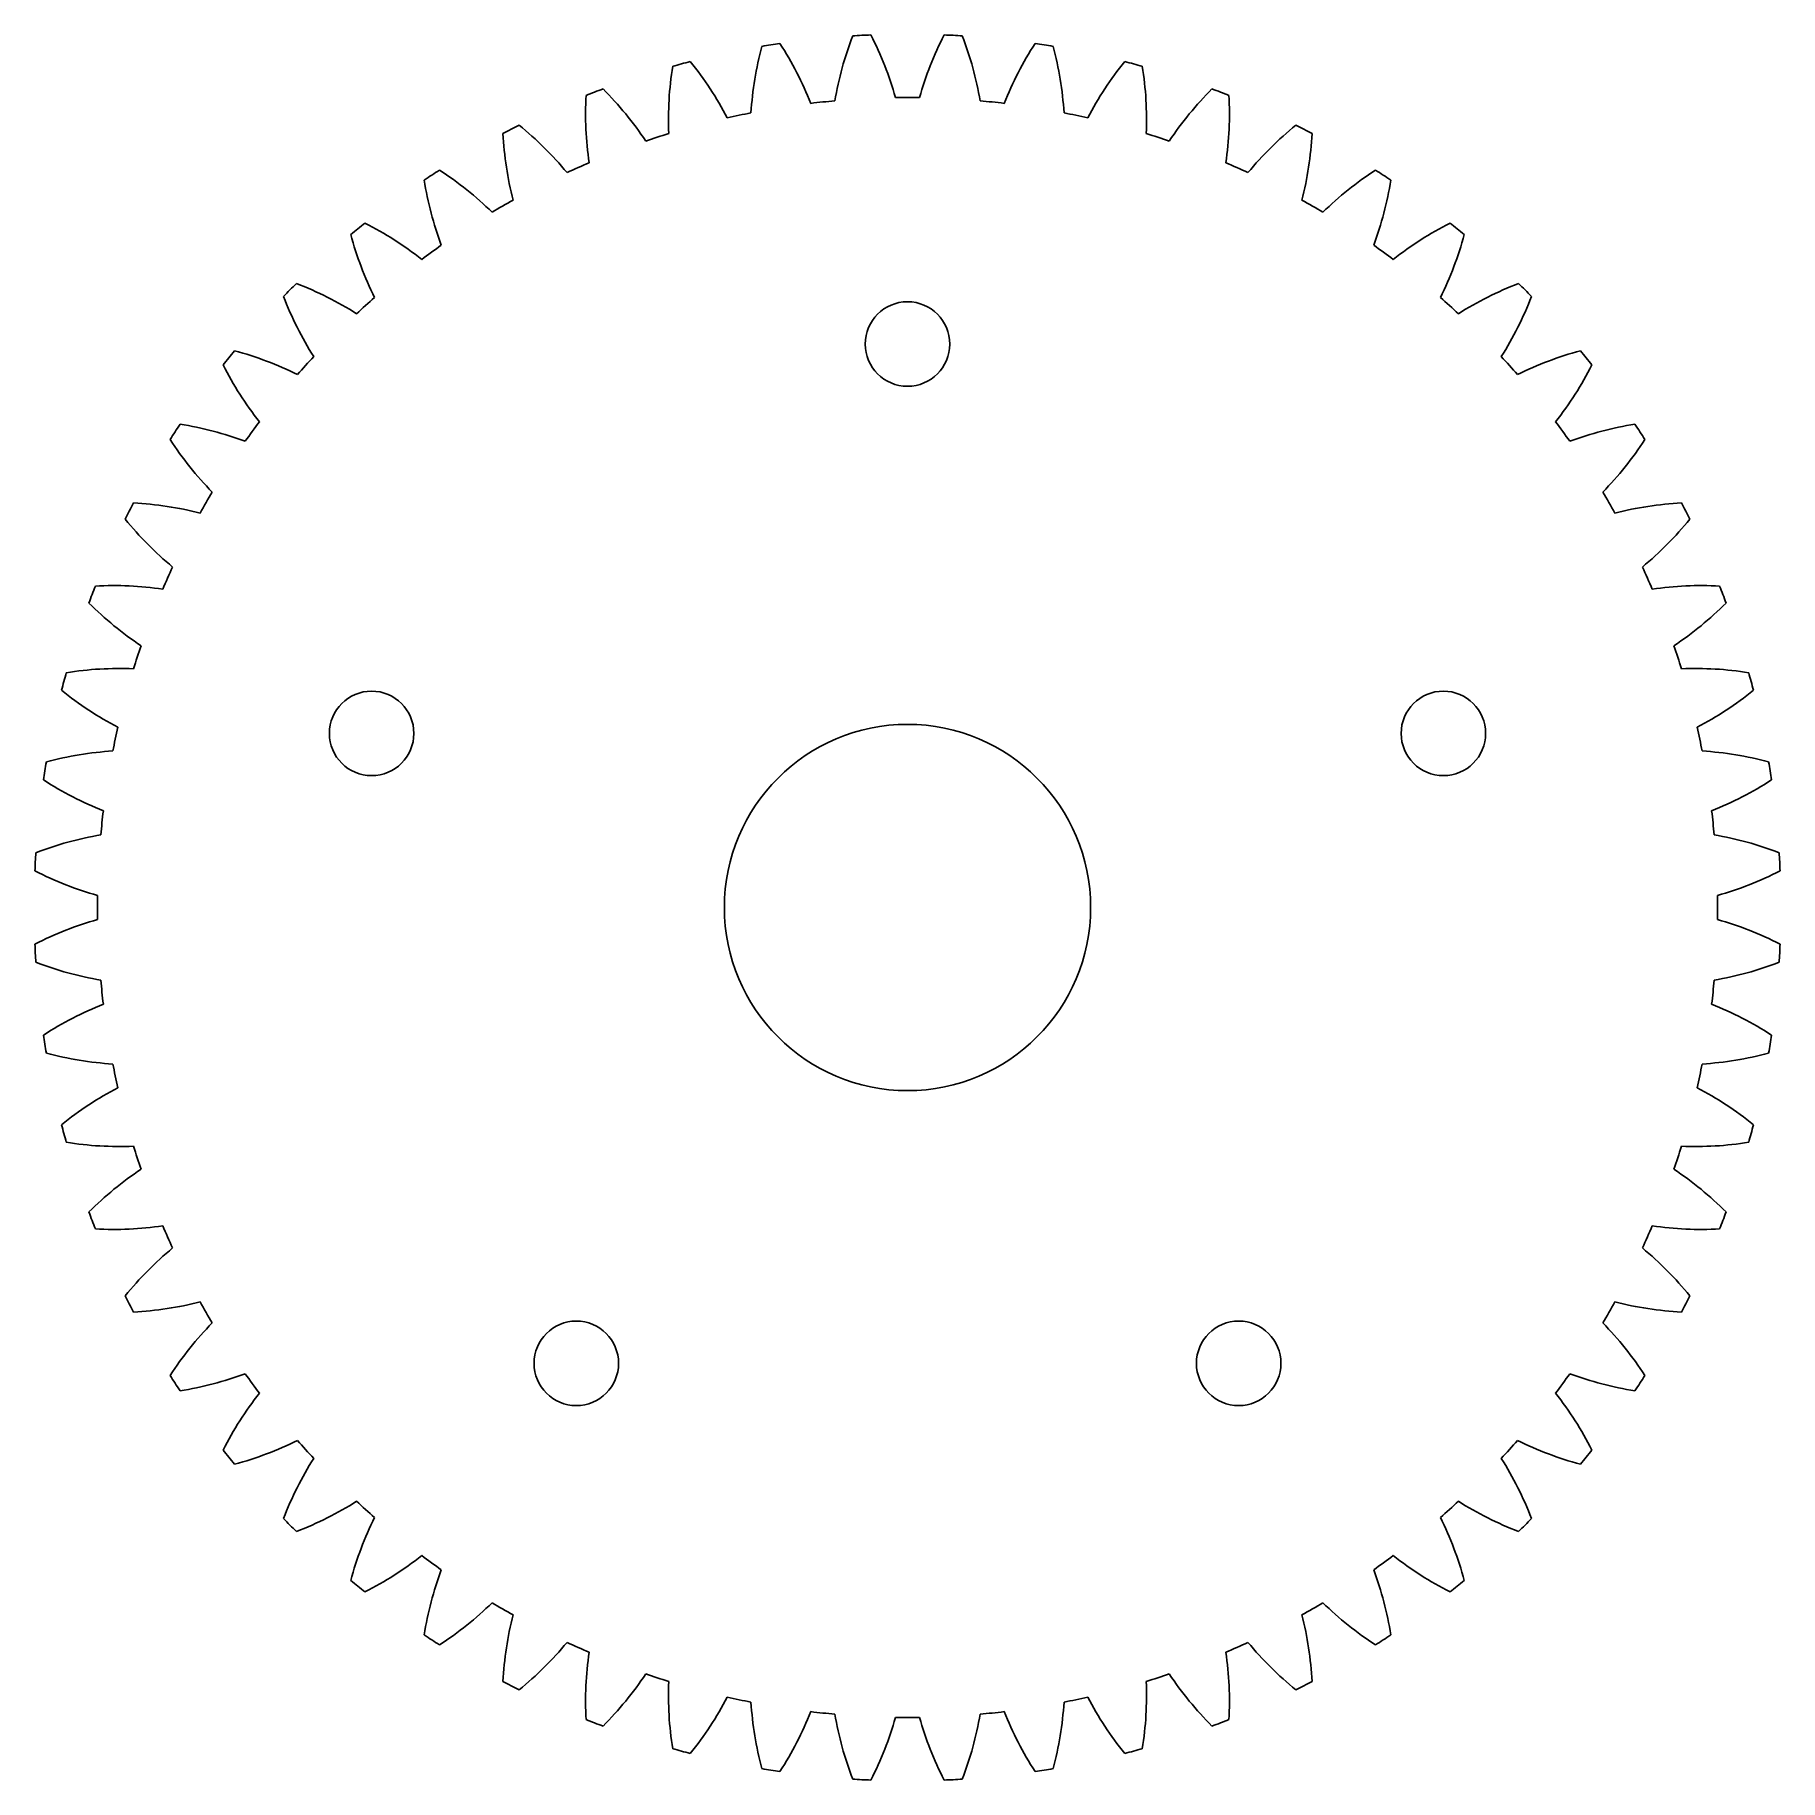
# Model space of a CAD drawing. Header units: millimetres. Extents: x -31 to 31, y -31 to 31.
import ezdxf

# ---------------------------------------------------------------- set-up
doc = ezdxf.new("R2010")
doc.units = ezdxf.units.MM

msp = doc.modelspace()

# ---------------------------------------------------------------- linework, layer by layer
at = {"color": 7, "linetype": 'Continuous', "lineweight": 25}
for centre, radius in [((0, 20), 1.5), ((-19.021, 6.18), 1.5), ((19.021, 6.18), 1.5), ((0, 0), 6.5), ((-11.756, -16.18), 1.5), ((11.756, -16.18), 1.5)]:
    msp.add_circle(centre, radius, dxfattribs=at)
for centre, radius, start, end in [((6.42, 27.45), 12, 164.94864, 176.38275), ((0, 0), 31, 98.40332, 99.59668), ((-14.589, 24.122), 12, 21.61725, 33.05136), ((9.254, 26.628), 12, 158.94864, 170.38275), ((0, 0), 31, 92.40332, 93.59668), ((-11.987, 25.515), 12, 15.61725, 27.05136), ((11.987, 25.515), 12, 152.94864, 164.38275), ((0, 0), 31, 86.40332, 87.59668), ((-9.254, 26.628), 12, 9.61725, 21.05136), ((14.589, 24.122), 12, 146.94864, 158.38275), ((0, 0), 31, 80.40332, 81.59668), ((-6.42, 27.45), 12, 3.61725, 15.05136), ((3.516, 27.971), 12, 170.94864, 182.38275), ((0, 0), 31, 104.40332, 105.59668), ((-17.03, 22.465), 12, 27.61725, 39.05136), ((17.03, 22.465), 12, 140.94864, 152.38275), ((0, 0), 31, 74.40332, 75.59668), ((-3.516, 27.971), 12, 357.61725, 9.05136), ((0.573, 28.185), 12, 176.94864, 188.38275), ((0, 0), 31, 110.40332, 111.59668), ((-19.285, 20.562), 12, 33.61725, 45.05136), ((0, 0), 28.749, 95.14269, 96.85731), ((0, 0), 28.749, 89.14269, 90.85731), ((0, 0), 28.749, 83.14269, 84.85731), ((19.285, 20.562), 12, 134.94864, 146.38275), ((0, 0), 31, 68.40332, 69.59668), ((-0.573, 28.185), 12, 351.61725, 3.05136), ((0, 0), 28.749, 101.14269, 102.85731), ((0, 0), 28.749, 77.14269, 78.85731), ((0, 0), 31, 116.40332, 117.59668), ((-2.376, 28.09), 12, 182.94864, 194.38275), ((-21.329, 18.434), 12, 39.61725, 51.05136), ((0, 0), 28.749, 107.14269, 108.85731), ((0, 0), 28.749, 71.14269, 72.85731), ((21.329, 18.434), 12, 128.94864, 140.38275), ((0, 0), 31, 62.40332, 63.59668), ((2.376, 28.09), 12, 345.61725, 357.05136), ((0, 0), 31, 122.40332, 123.59668), ((-23.139, 16.103), 12, 45.61725, 57.05136), ((0, 0), 28.749, 113.14269, 114.85731), ((0, 0), 28.749, 65.14269, 66.85731), ((23.139, 16.103), 12, 122.94864, 134.38275), ((0, 0), 31, 56.40332, 57.59668), ((-5.3, 27.688), 12, 188.94864, 200.38275), ((5.3, 27.688), 12, 339.61725, 351.05136), ((0, 0), 28.749, 119.14269, 120.85731), ((0, 0), 28.749, 59.14269, 60.85731), ((0, 0), 31, 128.40332, 129.59668), ((-24.695, 13.596), 12, 51.61725, 63.05136), ((24.695, 13.596), 12, 116.94864, 128.38275), ((0, 0), 31, 50.40332, 51.59668), ((-8.165, 26.982), 12, 194.94864, 206.38275), ((8.165, 26.982), 12, 333.61725, 345.05136), ((0, 0), 28.749, 125.14269, 126.85731), ((0, 0), 28.749, 53.14269, 54.85731), ((0, 0), 31, 134.40332, 135.59668), ((-10.941, 25.981), 12, 200.94864, 212.38275), ((-25.981, 10.941), 12, 57.61725, 69.05136), ((25.981, 10.941), 12, 110.94864, 122.38275), ((10.941, 25.981), 12, 327.61725, 339.05136), ((0, 0), 31, 44.40332, 45.59668), ((0, 0), 28.749, 131.14269, 132.85731), ((0, 0), 28.749, 47.14269, 48.85731), ((0, 0), 31, 140.40332, 141.59668), ((-13.596, 24.695), 12, 206.94864, 218.38275), ((-26.982, 8.165), 12, 63.61725, 75.05136), ((0, 0), 28.749, 137.14269, 138.85731), ((0, 0), 28.749, 41.14269, 42.85731), ((26.982, 8.165), 12, 104.94864, 116.38275), ((13.596, 24.695), 12, 321.61725, 333.05136), ((0, 0), 31, 38.40332, 39.59668), ((0, 0), 31, 146.40332, 147.59668), ((-27.688, 5.3), 12, 69.61725, 81.05136), ((0, 0), 28.749, 143.14269, 144.85731), ((0, 0), 28.749, 35.14269, 36.85731), ((27.688, 5.3), 12, 98.94864, 110.38275), ((0, 0), 31, 32.40332, 33.59668), ((-16.103, 23.139), 12, 212.94864, 224.38275), ((16.103, 23.139), 12, 315.61725, 327.05136), ((0, 0), 31, 152.40332, 153.59668), ((-28.09, 2.376), 12, 75.61725, 87.05136), ((0, 0), 28.749, 149.14269, 150.85731), ((0, 0), 28.749, 29.14269, 30.85731), ((28.09, 2.376), 12, 92.94864, 104.38275), ((0, 0), 31, 26.40332, 27.59668), ((-18.434, 21.329), 12, 218.94864, 230.38275), ((18.434, 21.329), 12, 309.61725, 321.05136), ((0, 0), 28.749, 155.14269, 156.85731), ((0, 0), 28.749, 23.14269, 24.85731), ((0, 0), 31, 158.40332, 159.59668), ((-28.185, -0.573), 12, 81.61725, 93.05136), ((28.185, -0.573), 12, 86.94864, 98.38275), ((0, 0), 31, 20.40332, 21.59668), ((-20.562, 19.285), 12, 224.94864, 236.38275), ((20.562, 19.285), 12, 303.61725, 315.05136), ((0, 0), 28.749, 161.14269, 162.85731), ((0, 0), 28.749, 17.14269, 18.85731), ((0, 0), 31, 164.40332, 165.59668), ((-27.971, -3.516), 12, 87.61725, 99.05136), ((27.971, -3.516), 12, 80.94864, 92.38275), ((0, 0), 31, 14.40332, 15.59668), ((-22.465, 17.03), 12, 230.94864, 242.38275), ((22.465, 17.03), 12, 297.61725, 309.05136), ((0, 0), 28.749, 167.14269, 168.85731), ((0, 0), 28.749, 11.14269, 12.85731), ((0, 0), 31, 170.40332, 171.59668), ((-27.45, -6.42), 12, 93.61725, 105.05136), ((27.45, -6.42), 12, 74.94864, 86.38275), ((0, 0), 31, 8.40332, 9.59668), ((-24.122, 14.589), 12, 236.94864, 248.38275), ((24.122, 14.589), 12, 291.61725, 303.05136), ((0, 0), 28.749, 173.14269, 174.85731), ((0, 0), 28.749, 5.14269, 6.85731), ((-26.628, -9.254), 12, 99.61725, 111.05136), ((26.628, -9.254), 12, 68.94864, 80.38275), ((0, 0), 31, 176.40332, 177.59668), ((0, 0), 31, 2.40332, 3.59668), ((-25.515, 11.987), 12, 242.94864, 254.38275), ((25.515, 11.987), 12, 285.61725, 297.05136), ((0, 0), 28.749, 179.14269, 180.85731), ((0, 0), 28.749, 359.14269, 0.85731), ((-25.515, -11.987), 12, 105.61725, 117.05136), ((25.515, -11.987), 12, 62.94864, 74.38275), ((0, 0), 31, 182.40332, 183.59668), ((0, 0), 31, 356.40332, 357.59668), ((-26.628, 9.254), 12, 248.94864, 260.38275), ((26.628, 9.254), 12, 279.61725, 291.05136), ((0, 0), 28.749, 185.14269, 186.85731), ((0, 0), 28.749, 353.14269, 354.85731), ((-24.122, -14.589), 12, 111.61725, 123.05136), ((24.122, -14.589), 12, 56.94864, 68.38275), ((0, 0), 31, 188.40332, 189.59668), ((0, 0), 31, 350.40332, 351.59668), ((-27.45, 6.42), 12, 254.94864, 266.38275), ((0, 0), 28.749, 191.14269, 192.85731), ((0, 0), 28.749, 347.14269, 348.85731), ((27.45, 6.42), 12, 273.61725, 285.05136), ((-22.465, -17.03), 12, 117.61725, 129.05136), ((22.465, -17.03), 12, 50.94864, 62.38275), ((0, 0), 31, 194.40332, 195.59668), ((0, 0), 31, 344.40332, 345.59668), ((-27.971, 3.516), 12, 260.94864, 272.38275), ((0, 0), 28.749, 197.14269, 198.85731), ((0, 0), 28.749, 341.14269, 342.85731), ((27.971, 3.516), 12, 267.61725, 279.05136), ((-20.562, -19.285), 12, 123.61725, 135.05136), ((20.562, -19.285), 12, 44.94864, 56.38275), ((0, 0), 31, 200.40332, 201.59668), ((0, 0), 31, 338.40332, 339.59668), ((-28.185, 0.573), 12, 266.94864, 278.38275), ((0, 0), 28.749, 203.14269, 204.85731), ((0, 0), 28.749, 335.14269, 336.85731), ((28.185, 0.573), 12, 261.61725, 273.05136), ((-18.434, -21.329), 12, 129.61725, 141.05136), ((18.434, -21.329), 12, 38.94864, 50.38275), ((0, 0), 31, 206.40332, 207.59668), ((-28.09, -2.376), 12, 272.94864, 284.38275), ((0, 0), 28.749, 209.14269, 210.85731), ((0, 0), 28.749, 329.14269, 330.85731), ((28.09, -2.376), 12, 255.61725, 267.05136), ((0, 0), 31, 332.40332, 333.59668), ((-16.103, -23.139), 12, 135.61725, 147.05136), ((16.103, -23.139), 12, 32.94864, 44.38275), ((0, 0), 31, 212.40332, 213.59668), ((-27.688, -5.3), 12, 278.94864, 290.38275), ((0, 0), 28.749, 215.14269, 216.85731), ((0, 0), 28.749, 323.14269, 324.85731), ((27.688, -5.3), 12, 249.61725, 261.05136), ((0, 0), 31, 326.40332, 327.59668), ((-13.596, -24.695), 12, 141.61725, 153.05136), ((13.596, -24.695), 12, 26.94864, 38.38275), ((-26.982, -8.165), 12, 284.94864, 296.38275), ((0, 0), 28.749, 221.14269, 222.85731), ((0, 0), 28.749, 317.14269, 318.85731), ((26.982, -8.165), 12, 243.61725, 255.05136), ((0, 0), 31, 218.40332, 219.59668), ((-10.941, -25.981), 12, 147.61725, 159.05136), ((10.941, -25.981), 12, 20.94864, 32.38275), ((0, 0), 31, 320.40332, 321.59668), ((-25.981, -10.941), 12, 290.94864, 302.38275), ((-8.165, -26.982), 12, 153.61725, 165.05136), ((0, 0), 28.749, 227.14269, 228.85731), ((0, 0), 28.749, 311.14269, 312.85731), ((8.165, -26.982), 12, 14.94864, 26.38275), ((25.981, -10.941), 12, 237.61725, 249.05136), ((0, 0), 31, 224.40332, 225.59668), ((0, 0), 31, 314.40332, 315.59668), ((-24.695, -13.596), 12, 296.94864, 308.38275), ((0, 0), 28.749, 233.14269, 234.85731), ((-5.3, -27.688), 12, 159.61725, 171.05136), ((0, 0), 28.749, 305.14269, 306.85731), ((5.3, -27.688), 12, 8.94864, 20.38275), ((24.695, -13.596), 12, 231.61725, 243.05136), ((0, 0), 31, 230.40332, 231.59668), ((0, 0), 31, 308.40332, 309.59668), ((-23.139, -16.103), 12, 302.94864, 314.38275), ((0, 0), 28.749, 239.14269, 240.85731), ((0, 0), 28.749, 299.14269, 300.85731), ((23.139, -16.103), 12, 225.61725, 237.05136), ((-2.376, -28.09), 12, 165.61725, 177.05136), ((2.376, -28.09), 12, 2.94864, 14.38275), ((0, 0), 31, 236.40332, 237.59668), ((0, 0), 31, 302.40332, 303.59668), ((-21.329, -18.434), 12, 308.94864, 320.38275), ((0, 0), 28.749, 245.14269, 246.85731), ((0.573, -28.185), 12, 171.61725, 183.05136), ((0, 0), 28.749, 293.14269, 294.85731), ((-0.573, -28.185), 12, 356.94864, 8.38275), ((21.329, -18.434), 12, 219.61725, 231.05136), ((-19.285, -20.562), 12, 314.94864, 326.38275), ((0, 0), 28.749, 251.14269, 252.85731), ((0, 0), 28.749, 287.14269, 288.85731), ((19.285, -20.562), 12, 213.61725, 225.05136), ((0, 0), 31, 242.40332, 243.59668), ((3.516, -27.971), 12, 177.61725, 189.05136), ((-3.516, -27.971), 12, 350.94864, 2.38275), ((0, 0), 31, 296.40332, 297.59668), ((-17.03, -22.465), 12, 320.94864, 332.38275), ((0, 0), 28.749, 257.14269, 258.85731), ((6.42, -27.45), 12, 183.61725, 195.05136), ((-6.42, -27.45), 12, 344.94864, 356.38275), ((0, 0), 28.749, 281.14269, 282.85731), ((17.03, -22.465), 12, 207.61725, 219.05136), ((0, 0), 31, 248.40332, 249.59668), ((-14.589, -24.122), 12, 326.94864, 338.38275), ((0, 0), 28.749, 263.14269, 264.85731), ((9.254, -26.628), 12, 189.61725, 201.05136), ((-11.987, -25.515), 12, 332.94864, 344.38275), ((0, 0), 28.749, 269.14269, 270.85731), ((11.987, -25.515), 12, 195.61725, 207.05136), ((-9.254, -26.628), 12, 338.94864, 350.38275), ((0, 0), 28.749, 275.14269, 276.85731), ((14.589, -24.122), 12, 201.61725, 213.05136), ((0, 0), 31, 290.40332, 291.59668), ((0, 0), 31, 254.40332, 255.59668), ((0, 0), 31, 284.40332, 285.59668), ((0, 0), 31, 260.40332, 261.59668), ((0, 0), 31, 266.40332, 267.59668), ((0, 0), 31, 272.40332, 273.59668), ((0, 0), 31, 278.40332, 279.59668)]:
    msp.add_arc(centre, radius, start, end, dxfattribs=at)

doc.saveas('drawing.dxf')
